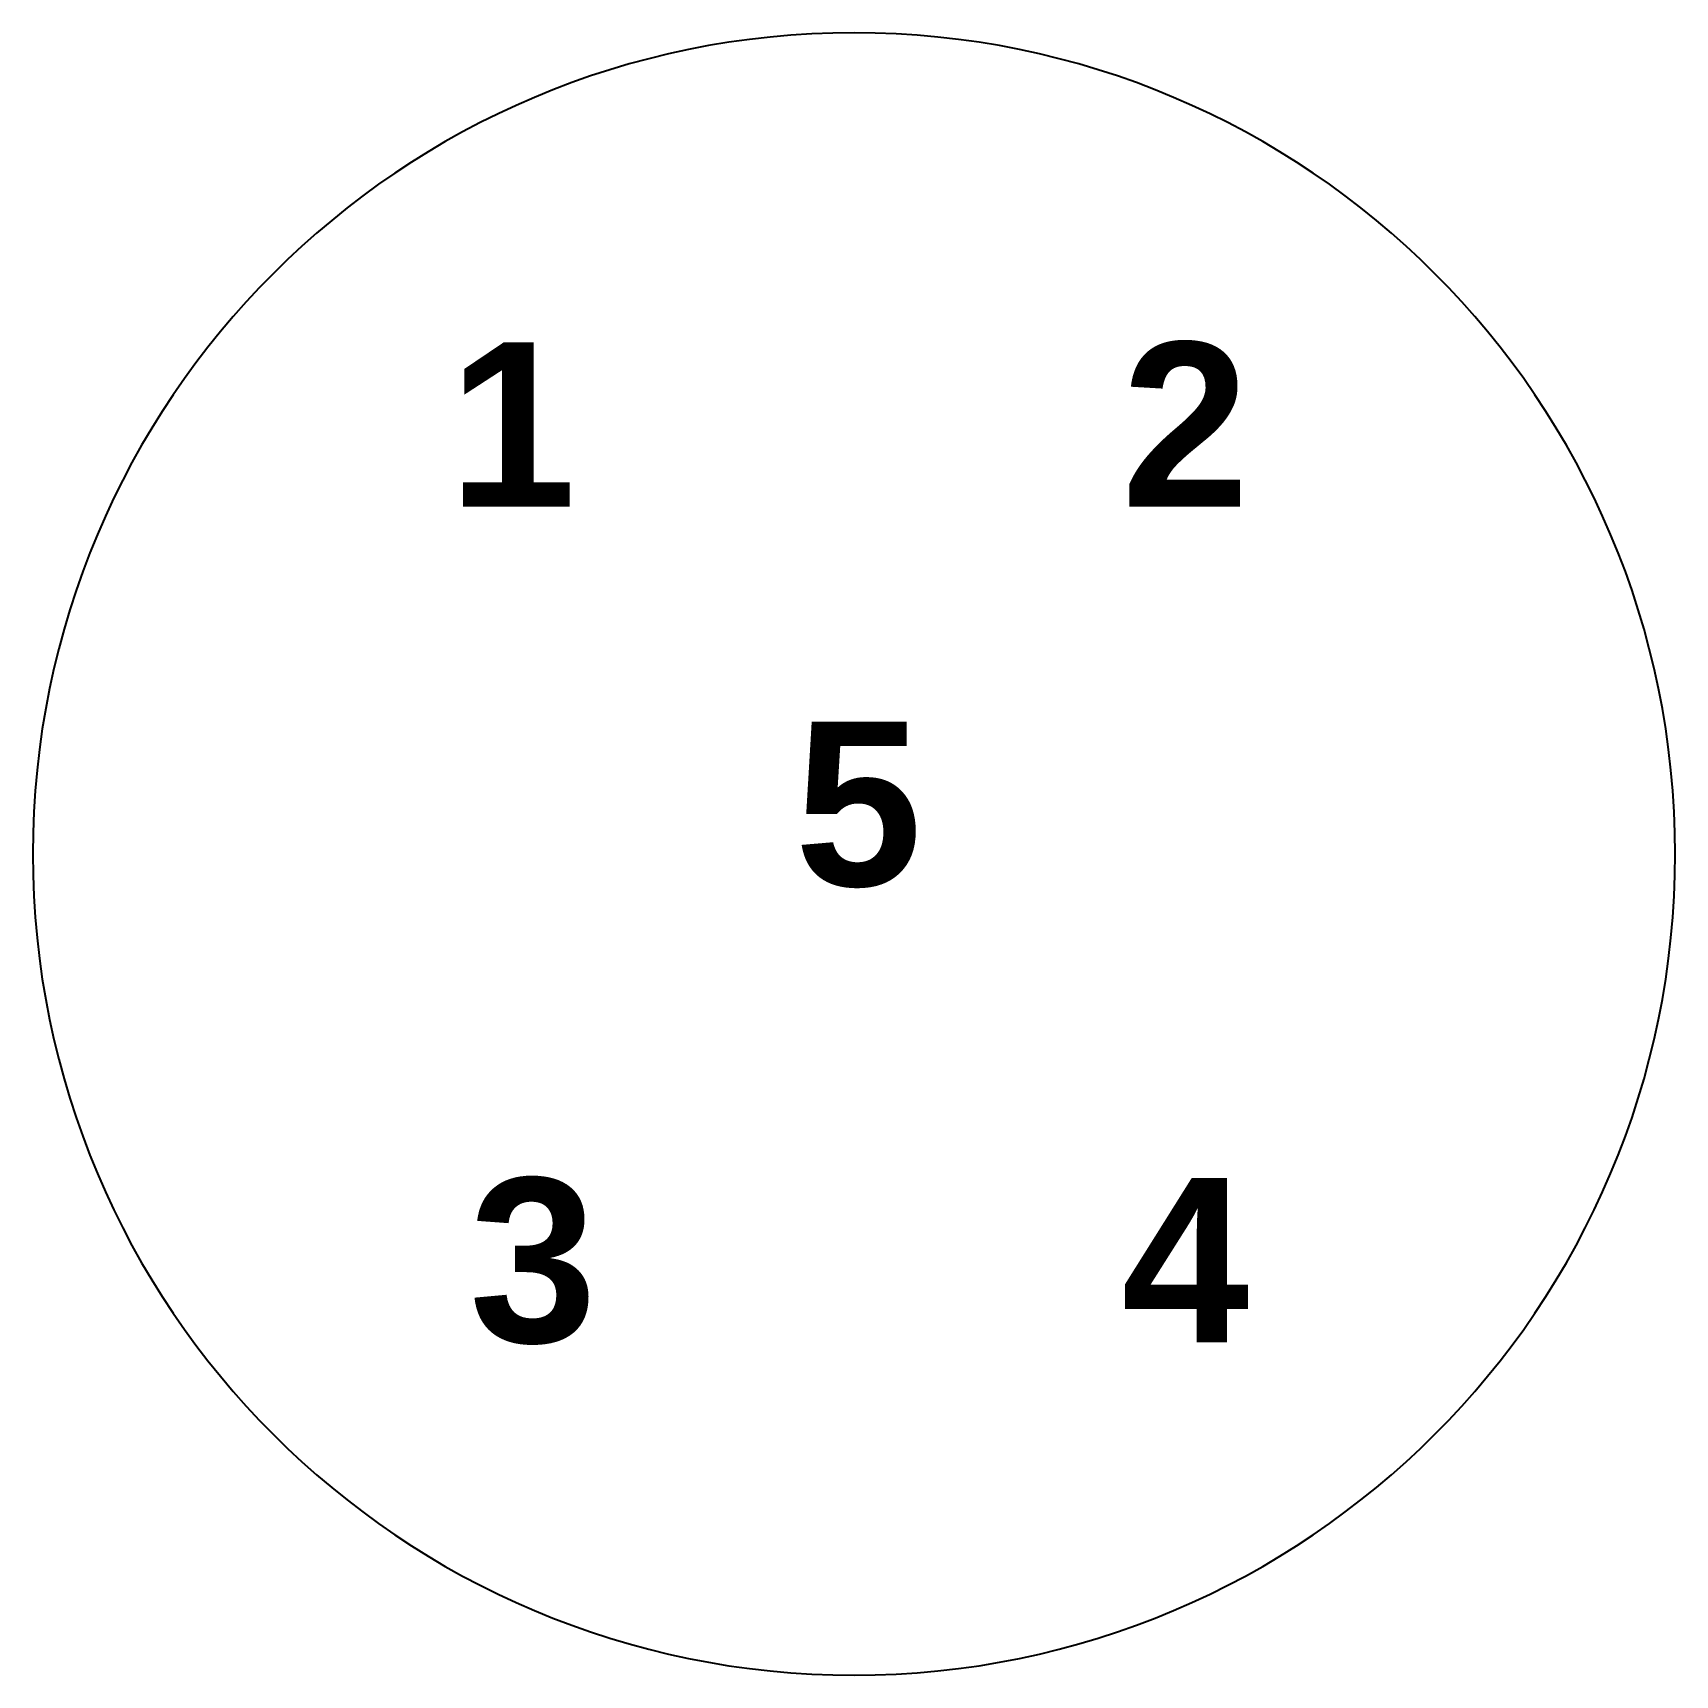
# Model space of a CAD drawing. Header units: millimetres. Extents: x 12802 to 13002, y 18693 to 18893.
import ezdxf

# ---------------------------------------------------------------- set-up
doc = ezdxf.new("R2010")
doc.units = ezdxf.units.MM
doc.layers.add('Szalka', color=7, linetype='Continuous')
doc.styles.get("Standard").update_dxf_attribs({"font": 'arial.ttf'})

msp = doc.modelspace()

# ---------------------------------------------------------------- linework, layer by layer
at = {"layer": 'Szalka'}
for start, end in [(0, 180), (180, 0)]:
    msp.add_arc((12901.55, 18793.43), 100, start, end, dxfattribs=at)

# ---------------------------------------------------------------- texts
at = {"layer": 'Szalka', "char_height": 20, "attachment_point": 1}
for s, insert in [('{\\fArial|b1|i0|c238|p34;2}', (12934.13, 18855.74)), ('{\\fArial|b1|i0|c238|p34;1}', (12852.17, 18855.74)), ('{\\fArial|b1|i0|c238|p34;5}', (12894.31, 18809.54)), ('{\\fArial|b1|i0|c238|p34;3}', (12854.69, 18753.96)), ('{\\fArial|b1|i0|c238|p34;4}', (12934.13, 18753.96))]:
    msp.add_mtext_dynamic_manual_height_columns(s, width=31.2375, gutter_width=12.5, heights=[0], dxfattribs=dict(at, insert=insert))

doc.saveas('drawing.dxf')
